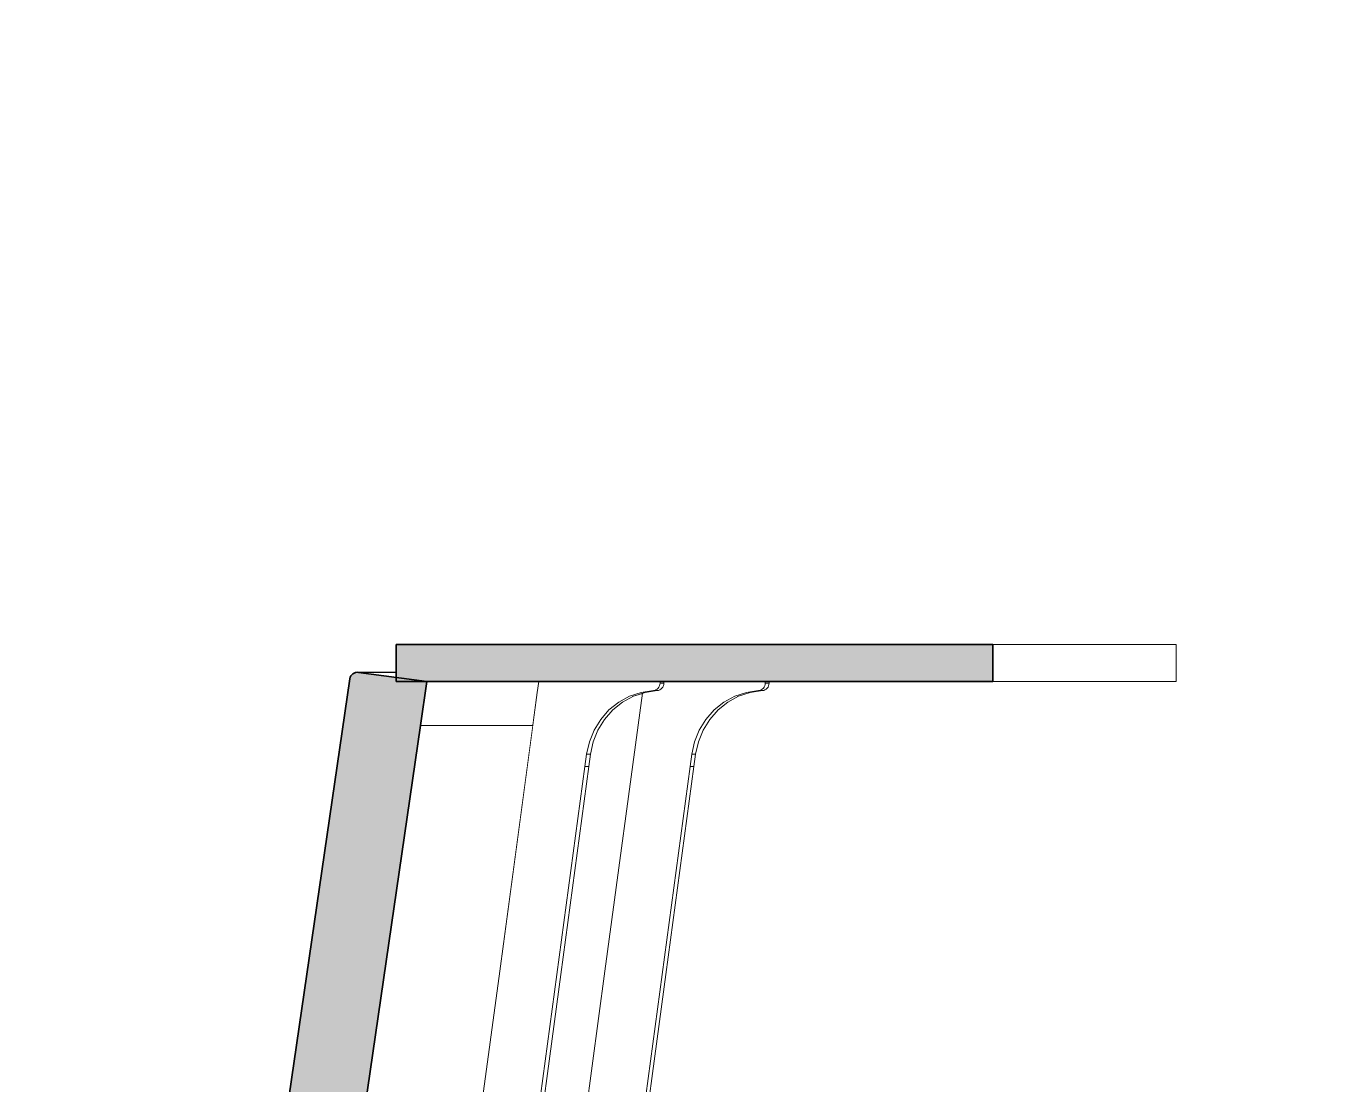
# Model space of a CAD drawing. Header units: millimetres. Extents: x -46169 to 247764, y -86316 to 18123.
# Drawn here: x 233869 to 234752, y -80410 to -79694 of the extents above; entities that cross this region are included whole.
import ezdxf

# ---------------------------------------------------------------- set-up
doc = ezdxf.new("R2010")
doc.units = ezdxf.units.MM
doc.header["$MEASUREMENT"] = 0
doc.linetypes.add('Wipeout_Contour', pattern=[1000, 0, -1000])
doc.layers.add('New_A-20-M_Roof', color=7, linetype='Continuous')
doc.layers.add('New_A-35-M_FFE_Fixed', color=7, linetype='Continuous')
doc.layers.add('New_A-35-M_FFE_Fixed_Pen_No__1', color=7, linetype='Continuous', lineweight=13)
doc.layers.add('New_A-35-M_FFE_Fixed_Pen_No__104', color=7, linetype='Continuous', lineweight=15, true_color=0xa6a6a6)
doc.layers.add('New_A-35-M_FFE_Fixed_Pen_No__44', color=7, linetype='Continuous', lineweight=35, true_color=0x444444)

# ---------------------------------------------------------------- blocks, each defined once
blk = doc.blocks.new('Section Elem_81_5', base_point=(221877.12, -83027.49))
at = {"color": 254, "linetype": 'Wipeout_Contour', "lineweight": 0, "ltscale": 997328.976935}
blk.add_wipeout([(240783.96, -79427.49), (230618.33, -82957.6), (230624.49, -82975.35), (240841.25, -79427.49)], dxfattribs=at).dxf.layer = 'New_A-20-M_Roof'
blk = doc.blocks.new('Section Elem_87_5', base_point=(221877.12, -83027.49))
at = {"color": 254, "linetype": 'Wipeout_Contour', "lineweight": 0, "ltscale": 991566.194192}
blk.add_wipeout([(234523.47, -80111.81), (234523.47, -80136.81), (234647.35, -80136.81), (234647.35, -80111.81)], dxfattribs=at).dxf.layer = 'New_A-35-M_FFE_Fixed'
at = {"color": 254, "linetype": 'Wipeout_Contour', "lineweight": 0, "ltscale": 989762.558619}
blk.add_wipeout([(234093.26, -80130.55), (234094.28, -80130.59), (234119.71, -80130.59), (234119.71, -80130.55)], dxfattribs=at).dxf.layer = 'New_A-35-M_FFE_Fixed'
at = {"color": 254, "linetype": 'Wipeout_Contour', "lineweight": 0, "ltscale": 990502.92854}
blk.add_wipeout([(234298.21, -80138.84), (234297.95, -80139.75), (234300.54, -80139.75), (234300.8, -80138.84)], dxfattribs=at).dxf.layer = 'New_A-35-M_FFE_Fixed'
at = {"color": 254, "linetype": 'Wipeout_Contour', "lineweight": 0, "ltscale": 990745.750332}
blk.add_wipeout([(234364.91, -80142.89), (234356.69, -80144.1), (234359.28, -80144.1), (234367.5, -80142.89)], dxfattribs=at).dxf.layer = 'New_A-35-M_FFE_Fixed'
at = {"color": 254, "linetype": 'Wipeout_Contour', "lineweight": 0, "ltscale": 990770.615944}
blk.add_wipeout([(234372.06, -80137.9), (234372.06, -80136.81), (234369.47, -80136.81), (234369.47, -80137.9)], dxfattribs=at).dxf.layer = 'New_A-35-M_FFE_Fixed'
at = {"color": 254, "linetype": 'Wipeout_Contour', "lineweight": 0, "ltscale": 990672.921619}
blk.add_wipeout([(234341.46, -80150.77), (234334.89, -80156.02), (234337.48, -80156.02), (234344.05, -80150.77)], dxfattribs=at).dxf.layer = 'New_A-35-M_FFE_Fixed'
at = {"color": 254, "linetype": 'Wipeout_Contour', "lineweight": 0, "ltscale": 990377.755618}
blk.add_wipeout([(234258.11, -80162.36), (234253.64, -80169.6), (234256.23, -80169.6), (234260.7, -80162.36)], dxfattribs=at).dxf.layer = 'New_A-35-M_FFE_Fixed'
at = {"color": 254, "linetype": 'Wipeout_Contour', "lineweight": 0, "ltscale": 990642.412303}
blk.add_wipeout([(234324.82, -80169.6), (234321.61, -80177.52), (234324.2, -80177.52), (234327.4, -80169.6)], dxfattribs=at).dxf.layer = 'New_A-35-M_FFE_Fixed'
at = {"color": 254, "linetype": 'Wipeout_Contour', "lineweight": 0, "ltscale": 990379.273392}
blk.add_wipeout([(234251.17, -80185.9), (234248.58, -80185.9), (234247.45, -80194.34), (234250.03, -80194.34)], dxfattribs=at).dxf.layer = 'New_A-35-M_FFE_Fixed'
at = {"color": 254, "linetype": 'Wipeout_Contour', "lineweight": 0, "ltscale": 990648.633125}
blk.add_wipeout([(234321.21, -80194.34), (234322.35, -80185.9), (234319.76, -80185.9), (234318.62, -80194.34)], dxfattribs=at).dxf.layer = 'New_A-35-M_FFE_Fixed'
at = {"layer": 'New_A-35-M_FFE_Fixed_Pen_No__1', "linetype": 'Continuous'}
for p, q in [((234647.35, -80111.81), (234523.47, -80111.81)), ((234647.35, -80111.81), (234647.35, -80136.81)), ((234647.35, -80136.81), (234523.47, -80136.81))]:
    blk.add_line(p, q, dxfattribs=at)
at = {"layer": 'New_A-35-M_FFE_Fixed_Pen_No__44', "linetype": 'Continuous'}
for q in [(234119.71, -80111.81), (234523.47, -80136.81)]:
    blk.add_line((234523.47, -80111.81), q, dxfattribs=at)
at = {"color": 254, "linetype": 'Wipeout_Contour', "lineweight": 0, "ltscale": 990501.963365}
blk.add_wipeout([(234296.97, -80141.33), (234299.56, -80141.33), (234300.12, -80140.59), (234297.54, -80140.59)], dxfattribs=at).dxf.layer = 'New_A-35-M_FFE_Fixed'
at = {"color": 254, "linetype": 'Wipeout_Contour', "lineweight": 0, "ltscale": 990762.132372}
blk.add_wipeout([(234367.5, -80142.89), (234368.4, -80142.75), (234365.81, -80142.75), (234364.91, -80142.89)], dxfattribs=at).dxf.layer = 'New_A-35-M_FFE_Fixed'
at = {"color": 254, "linetype": 'Wipeout_Contour', "lineweight": 0, "ltscale": 990693.243637}
blk.add_wipeout([(234348.8, -80146.76), (234341.46, -80150.77), (234344.05, -80150.77), (234351.39, -80146.76)], dxfattribs=at).dxf.layer = 'New_A-35-M_FFE_Fixed'
at = {"color": 254, "linetype": 'Wipeout_Contour', "lineweight": 0, "ltscale": 990388.023566}
blk.add_wipeout([(234263.71, -80156.02), (234258.11, -80162.36), (234260.7, -80162.36), (234266.3, -80156.02)], dxfattribs=at).dxf.layer = 'New_A-35-M_FFE_Fixed'
at = {"color": 254, "linetype": 'Wipeout_Contour', "lineweight": 0, "ltscale": 990657.395747}
blk.add_wipeout([(234334.89, -80156.02), (234329.29, -80162.36), (234331.88, -80162.36), (234337.48, -80156.02)], dxfattribs=at).dxf.layer = 'New_A-35-M_FFE_Fixed'
at = {"color": 254, "linetype": 'Wipeout_Contour', "lineweight": 0, "ltscale": 990373.046252}
blk.add_wipeout([(234253.64, -80169.6), (234250.43, -80177.52), (234253.02, -80177.52), (234256.23, -80169.6)], dxfattribs=at).dxf.layer = 'New_A-35-M_FFE_Fixed'
at = {"color": 254, "linetype": 'Wipeout_Contour', "lineweight": 0, "ltscale": 990643.397521}
blk.add_wipeout([(234324.2, -80177.52), (234321.61, -80177.52), (234319.76, -80185.9), (234322.35, -80185.9)], dxfattribs=at).dxf.layer = 'New_A-35-M_FFE_Fixed'
at = {"color": 254, "linetype": 'Wipeout_Contour', "lineweight": 0, "ltscale": 990516.545955}
blk.add_wipeout([(234201.6, -80534.35), (234204.19, -80534.35), (234250.03, -80194.34), (234247.45, -80194.34)], dxfattribs=at).dxf.layer = 'New_A-35-M_FFE_Fixed'
at = {"color": 254, "linetype": 'Wipeout_Contour', "lineweight": 0, "ltscale": 990495.793468}
blk.add_wipeout([(234295.5, -80142.43), (234294.64, -80142.75), (234297.22, -80142.75), (234298.09, -80142.43)], dxfattribs=at).dxf.layer = 'New_A-35-M_FFE_Fixed'
at = {"color": 254, "linetype": 'Wipeout_Contour', "lineweight": 0, "ltscale": 990772.171419}
blk.add_wipeout([(234371.3, -80140.59), (234371.72, -80139.75), (234369.13, -80139.75), (234368.71, -80140.59)], dxfattribs=at).dxf.layer = 'New_A-35-M_FFE_Fixed'
at = {"color": 254, "linetype": 'Wipeout_Contour', "lineweight": 0, "ltscale": 990403.546664}
blk.add_wipeout([(234272.87, -80150.77), (234270.28, -80150.77), (234263.71, -80156.02), (234266.3, -80156.02)], dxfattribs=at).dxf.layer = 'New_A-35-M_FFE_Fixed'
at = {"color": 254, "linetype": 'Wipeout_Contour', "lineweight": 0, "ltscale": 990717.761335}
blk.add_wipeout([(234356.69, -80144.1), (234348.8, -80146.76), (234351.39, -80146.76), (234359.28, -80144.1)], dxfattribs=at).dxf.layer = 'New_A-35-M_FFE_Fixed'
at = {"color": 254, "linetype": 'Wipeout_Contour', "lineweight": 0, "ltscale": 990647.124802}
blk.add_wipeout([(234329.29, -80162.36), (234324.82, -80169.6), (234327.4, -80169.6), (234331.88, -80162.36)], dxfattribs=at).dxf.layer = 'New_A-35-M_FFE_Fixed'
at = {"color": 254, "linetype": 'Wipeout_Contour', "lineweight": 0, "ltscale": 990374.034646}
blk.add_wipeout([(234248.58, -80185.9), (234251.17, -80185.9), (234253.02, -80177.52), (234250.43, -80177.52)], dxfattribs=at).dxf.layer = 'New_A-35-M_FFE_Fixed'
at = {"color": 254, "linetype": 'Wipeout_Contour', "lineweight": 0, "ltscale": 990498.402368}
blk.add_wipeout([(234296.29, -80141.96), (234295.5, -80142.43), (234298.09, -80142.43), (234298.87, -80141.96)], dxfattribs=at).dxf.layer = 'New_A-35-M_FFE_Fixed'
at = {"color": 254, "linetype": 'Wipeout_Contour', "lineweight": 0, "ltscale": 990771.34634}
blk.add_wipeout([(234370.74, -80141.33), (234371.3, -80140.59), (234368.71, -80140.59), (234368.15, -80141.33)], dxfattribs=at).dxf.layer = 'New_A-35-M_FFE_Fixed'
at = {"color": 254, "linetype": 'Wipeout_Contour', "lineweight": 0, "ltscale": 990492.750421}
blk.add_wipeout([(234297.22, -80142.75), (234294.64, -80142.75), (234293.73, -80142.89), (234296.32, -80142.89)], dxfattribs=at).dxf.layer = 'New_A-35-M_FFE_Fixed'
at = {"color": 254, "linetype": 'Wipeout_Contour', "lineweight": 0, "ltscale": 990767.784745}
blk.add_wipeout([(234369.26, -80142.43), (234370.05, -80141.96), (234367.46, -80141.96), (234366.67, -80142.43)], dxfattribs=at).dxf.layer = 'New_A-35-M_FFE_Fixed'
at = {"color": 254, "linetype": 'Wipeout_Contour', "lineweight": 0, "ltscale": 990476.369168}
blk.add_wipeout([(234285.52, -80144.1), (234288.1, -80144.1), (234296.32, -80142.89), (234293.73, -80142.89)], dxfattribs=at).dxf.layer = 'New_A-35-M_FFE_Fixed'
at = {"color": 254, "linetype": 'Wipeout_Contour', "lineweight": 0, "ltscale": 990765.175606}
blk.add_wipeout([(234368.4, -80142.75), (234369.26, -80142.43), (234366.67, -80142.43), (234365.81, -80142.75)], dxfattribs=at).dxf.layer = 'New_A-35-M_FFE_Fixed'
at = {"color": 254, "linetype": 'Wipeout_Contour', "lineweight": 0, "ltscale": 990502.788105}
blk.add_wipeout([(234297.95, -80139.75), (234297.54, -80140.59), (234300.12, -80140.59), (234300.54, -80139.75)], dxfattribs=at).dxf.layer = 'New_A-35-M_FFE_Fixed'
at = {"color": 254, "linetype": 'Wipeout_Contour', "lineweight": 0, "ltscale": 990769.866473}
blk.add_wipeout([(234370.05, -80141.96), (234370.74, -80141.33), (234368.15, -80141.33), (234367.46, -80141.96)], dxfattribs=at).dxf.layer = 'New_A-35-M_FFE_Fixed'
at = {"color": 254, "linetype": 'Wipeout_Contour', "lineweight": 0, "ltscale": 990448.381821}
blk.add_wipeout([(234288.1, -80144.1), (234285.52, -80144.1), (234277.62, -80146.76), (234280.21, -80146.76)], dxfattribs=at).dxf.layer = 'New_A-35-M_FFE_Fixed'
at = {"color": 254, "linetype": 'Wipeout_Contour', "lineweight": 0, "ltscale": 990500.483814}
blk.add_wipeout([(234296.97, -80141.33), (234296.29, -80141.96), (234298.87, -80141.96), (234299.56, -80141.33)], dxfattribs=at).dxf.layer = 'New_A-35-M_FFE_Fixed'
at = {"color": 254, "linetype": 'Wipeout_Contour', "lineweight": 0, "ltscale": 990771.763654}
blk.add_wipeout([(234371.97, -80138.84), (234372.06, -80137.9), (234369.47, -80137.9), (234369.38, -80138.84)], dxfattribs=at).dxf.layer = 'New_A-35-M_FFE_Fixed'
at = {"color": 254, "linetype": 'Wipeout_Contour', "lineweight": 0, "ltscale": 990423.866213}
blk.add_wipeout([(234277.62, -80146.76), (234270.28, -80150.77), (234272.87, -80150.77), (234280.21, -80146.76)], dxfattribs=at).dxf.layer = 'New_A-35-M_FFE_Fixed'
at = {"color": 254, "linetype": 'Wipeout_Contour', "lineweight": 0, "ltscale": 990502.379646}
blk.add_wipeout([(234298.29, -80137.9), (234298.21, -80138.84), (234300.8, -80138.84), (234300.88, -80137.9)], dxfattribs=at).dxf.layer = 'New_A-35-M_FFE_Fixed'
at = {"color": 254, "linetype": 'Wipeout_Contour', "lineweight": 0, "ltscale": 990772.312201}
blk.add_wipeout([(234371.72, -80139.75), (234371.97, -80138.84), (234369.38, -80138.84), (234369.13, -80139.75)], dxfattribs=at).dxf.layer = 'New_A-35-M_FFE_Fixed'
at = {"color": 254, "linetype": 'Wipeout_Contour', "lineweight": 0, "ltscale": 990501.231575}
blk.add_wipeout([(234298.29, -80136.81), (234298.29, -80137.9), (234300.88, -80137.9), (234300.88, -80136.81)], dxfattribs=at).dxf.layer = 'New_A-35-M_FFE_Fixed'
at = {"color": 254, "linetype": 'Wipeout_Contour', "lineweight": 0, "ltscale": 21301656.98459961}
blk.add_wipeout([(233997.87, -81327.74), (234145.12, -81327.74), (234145.12, -81321.1), (234140.69, -81320.6), (234130.91, -81317.24), (234122.05, -81311.81), (234114.5, -81304.56), (234108.6, -81295.82), (234104.63, -81285.97), (234102.77, -81275.49), (234103.1, -81264.83), (234248.58, -80185.9), (234250.43, -80177.52), (234253.64, -80169.6), (234258.11, -80162.36), (234263.71, -80156.02), (234270.28, -80150.77), (234277.62, -80146.76), (234285.52, -80144.1), (234293.73, -80142.89), (234294.64, -80142.75), (234295.5, -80142.43), (234296.29, -80141.96), (234296.97, -80141.33), (234297.54, -80140.59), (234297.95, -80139.75), (234298.21, -80138.84), (234298.29, -80137.9), (234298.29, -80136.81), (234216.19, -80136.81), (234112.49, -80905.86), (234111.32, -80911.09), (234109.27, -80916.01), (234106.4, -80920.48), (234102.81, -80924.35), (234098.62, -80927.49), (234093.95, -80929.81), (234088.95, -80931.24), (234083.79, -80931.72), (234034.35, -80931.72), (234034.34, -80935.34), (234034.34, -80938.97), (234034.34, -80942.59), (234034.36, -80946.22), (234034.38, -80949.84), (234034.42, -80953.47), (234034.46, -80957.09), (234034.51, -80960.72), (234034.59, -80965.39), (234034.69, -80970.07), (234034.8, -80974.75), (234034.92, -80979.43), (234035.06, -80984.1), (234035.22, -80988.78), (234035.39, -80993.46), (234035.55, -80997.48), (234042.02, -80998.64), (234051.7, -81000.35), (234061.38, -81002.02), (234071.07, -81003.66), (234076.42, -81005.19), (234081.39, -81007.75), (234085.8, -81011.25), (234089.49, -81015.55), (234092.31, -81020.5), (234094.17, -81025.92), (234095, -81031.61), (234094.76, -81037.36), (234063.39, -81270.04), (234061.04, -81280.48), (234056.94, -81290.33), (234051.21, -81299.27), (234044.03, -81307.01), (234035.64, -81313.29), (234026.3, -81317.94), (234016.31, -81320.78), (234005.99, -81321.74), (234002.7, -81321.74), (234001.75, -81321.84), (234000.85, -81322.12), (234000.01, -81322.58), (233999.28, -81323.21), (233998.68, -81323.96), (233998.23, -81324.83), (233997.96, -81325.77), (233997.87, -81326.74)], dxfattribs=at).dxf.layer = 'New_A-35-M_FFE_Fixed'
at = {"color": 254, "linetype": 'Wipeout_Contour', "lineweight": 0, "ltscale": 742335.192486}
blk.add_wipeout([(234119.71, -80130.59), (234094.28, -80130.59), (234119.71, -80134.02)], dxfattribs=at).dxf.layer = 'New_A-35-M_FFE_Fixed'
at = {"color": 254, "linetype": 'Wipeout_Contour', "lineweight": 0, "ltscale": 990052.897477}
blk.add_wipeout([(234136.12, -80166.53), (234212.18, -80166.53), (234216.19, -80136.81), (234140.42, -80136.81)], dxfattribs=at).dxf.layer = 'New_A-35-M_FFE_Fixed'
at = {"color": 254, "linetype": 'Wipeout_Contour', "lineweight": 0, "ltscale": 990785.841374}
blk.add_wipeout([(234321.21, -80194.34), (234318.62, -80194.34), (234272.77, -80534.35), (234275.36, -80534.35)], dxfattribs=at).dxf.layer = 'New_A-35-M_FFE_Fixed'
at = {"layer": 'New_A-35-M_FFE_Fixed_Pen_No__1', "linetype": 'Continuous'}
for p, q in [((234093.26, -80130.55), (234119.71, -80130.55)), ((234094.28, -80130.59), (234119.71, -80130.59))]:
    blk.add_line(p, q, dxfattribs=at)
at = {"layer": 'New_A-35-M_FFE_Fixed_Pen_No__44', "linetype": 'Continuous'}
blk.add_line((234119.71, -80111.81), (234119.71, -80136.81), dxfattribs=at)
at = {"color": 254, "linetype": 'Wipeout_Contour', "lineweight": 0, "ltscale": 990349.342342}
blk.add_wipeout([(234028.69, -80905.79), (234112.5, -80905.79), (234212.18, -80166.53), (234136.12, -80166.53)], dxfattribs=at).dxf.layer = 'New_A-35-M_FFE_Fixed'
at = {"layer": 'New_A-35-M_FFE_Fixed_Pen_No__104', "linetype": 'Continuous'}
blk.add_hatch(color=256, dxfattribs=at).paths.add_polyline_path([(234088.67, -80133.9), (234088.43, -80134.85), (234026.51, -80559.26), (234023.92, -80574.65), (234020.65, -80589.92), (234016.71, -80605.05), (234012.12, -80619.99), (234006.86, -80634.74), (234000.97, -80649.25), (233994.44, -80663.52), (233987.29, -80677.5), (233979.73, -80696.67), (233973.81, -80716.37), (233969.59, -80736.48), (233967.09, -80756.85), (233966.32, -80777.35), (233967.3, -80797.85), (233970.01, -80818.19), (233974.43, -80838.26), (233976.07, -80845.1), (233977.38, -80852.01), (233978.35, -80858.97), (233978.98, -80865.96), (233979.28, -80872.98), (233979.23, -80880), (233978.85, -80887.01), (233978.13, -80894), (233978.1, -80894.97), (233978.27, -80895.93), (233978.63, -80896.83), (233979.16, -80897.66), (233979.84, -80898.36), (233980.66, -80898.93), (233981.57, -80899.34), (233982.55, -80899.56), (234028.69, -80905.79), (234136.12, -80166.53), (234140.42, -80136.81), (234094.28, -80130.59), (234093.26, -80130.55), (234092.26, -80130.7), (234091.31, -80131.04), (234090.44, -80131.55), (234089.7, -80132.22), (234089.1, -80133.01)])
at = {"layer": 'New_A-35-M_FFE_Fixed_Pen_No__44', "linetype": 'Continuous', "flags": 128}
for points in [[(234140.42, -80136.81), (234094.28, -80130.59), (234093.26, -80130.55), (234092.26, -80130.7), (234091.31, -80131.04), (234090.44, -80131.55), (234089.7, -80132.22), (234089.1, -80133.01), (234088.67, -80133.9), (234088.43, -80134.85), (234026.51, -80559.26)], [(234140.42, -80136.81), (234136.12, -80166.53), (234028.69, -80905.79)]]:
    blk.add_lwpolyline(points, dxfattribs=at)
at = {"color": 254, "linetype": 'Wipeout_Contour', "lineweight": 0, "ltscale": 8172943.026849362}
blk.add_wipeout([(234285.08, -80153.76), (234170.97, -80999.99), (234209.99, -80999.99), (234319.76, -80185.9), (234321.61, -80177.52), (234324.82, -80169.6), (234329.29, -80162.36), (234334.89, -80156.02), (234341.46, -80150.77), (234348.8, -80146.76), (234356.69, -80144.1), (234364.91, -80142.89), (234365.81, -80142.75), (234366.67, -80142.43), (234367.46, -80141.96), (234368.15, -80141.33), (234368.71, -80140.59), (234369.13, -80139.75), (234369.38, -80138.84), (234369.47, -80137.9), (234369.47, -80136.81), (234300.88, -80136.81), (234300.88, -80137.9), (234300.8, -80138.84), (234300.54, -80139.75), (234300.12, -80140.59), (234299.56, -80141.33), (234298.87, -80141.96), (234298.09, -80142.43), (234297.22, -80142.75), (234296.32, -80142.89), (234288.1, -80144.1), (234286.3, -80144.71)], dxfattribs=at).dxf.layer = 'New_A-35-M_FFE_Fixed'
at = {"layer": 'New_A-35-M_FFE_Fixed_Pen_No__104', "linetype": 'Continuous'}
blk.add_hatch(color=256, dxfattribs=at).paths.add_polyline_path([(234523.47, -80136.81), (234523.47, -80111.81), (234119.71, -80111.81), (234119.71, -80136.81)])
at = {"layer": 'New_A-35-M_FFE_Fixed_Pen_No__1', "linetype": 'Continuous'}
for p, q in [((234294.64, -80142.75), (234293.73, -80142.89)), ((234293.73, -80142.89), (234296.32, -80142.89)), ((234295.5, -80142.43), (234294.64, -80142.75)), ((234296.29, -80141.96), (234295.5, -80142.43)), ((234296.97, -80141.33), (234296.29, -80141.96)), ((234297.22, -80142.75), (234296.32, -80142.89)), ((234297.54, -80140.59), (234296.97, -80141.33)), ((234298.09, -80142.43), (234297.22, -80142.75)), ((234297.95, -80139.75), (234297.54, -80140.59)), ((234298.21, -80138.84), (234297.95, -80139.75)), ((234298.87, -80141.96), (234298.09, -80142.43)), ((234298.29, -80137.9), (234298.21, -80138.84)), ((234298.29, -80136.81), (234298.29, -80137.9)), ((234298.29, -80137.9), (234300.88, -80137.9)), ((234299.56, -80141.33), (234298.87, -80141.96)), ((234300.12, -80140.59), (234299.56, -80141.33)), ((234300.54, -80139.75), (234300.12, -80140.59)), ((234300.8, -80138.84), (234300.54, -80139.75)), ((234300.88, -80137.9), (234300.8, -80138.84)), ((234300.88, -80136.81), (234300.88, -80137.9)), ((234356.69, -80144.1), (234364.91, -80142.89)), ((234359.28, -80144.1), (234367.5, -80142.89)), ((234364.91, -80142.89), (234365.81, -80142.75)), ((234367.5, -80142.89), (234364.91, -80142.89)), ((234365.81, -80142.75), (234366.67, -80142.43)), ((234366.67, -80142.43), (234367.46, -80141.96)), ((234367.46, -80141.96), (234368.15, -80141.33)), ((234367.5, -80142.89), (234368.4, -80142.75)), ((234368.15, -80141.33), (234368.71, -80140.59)), ((234368.4, -80142.75), (234369.26, -80142.43)), ((234368.71, -80140.59), (234369.13, -80139.75)), ((234369.13, -80139.75), (234369.38, -80138.84)), ((234369.26, -80142.43), (234370.05, -80141.96)), ((234369.38, -80138.84), (234369.47, -80137.9)), ((234369.47, -80137.9), (234369.47, -80136.81)), ((234372.06, -80137.9), (234369.47, -80137.9)), ((234370.05, -80141.96), (234370.74, -80141.33)), ((234370.74, -80141.33), (234371.3, -80140.59)), ((234371.3, -80140.59), (234371.72, -80139.75)), ((234371.72, -80139.75), (234371.97, -80138.84)), ((234371.97, -80138.84), (234372.06, -80137.9)), ((234372.06, -80137.9), (234372.06, -80136.81)), ((234334.89, -80156.02), (234341.46, -80150.77)), ((234337.48, -80156.02), (234344.05, -80150.77)), ((234341.46, -80150.77), (234348.8, -80146.76)), ((234344.05, -80150.77), (234351.39, -80146.76)), ((234348.8, -80146.76), (234356.69, -80144.1)), ((234351.39, -80146.76), (234359.28, -80144.1)), ((234329.29, -80162.36), (234334.89, -80156.02)), ((234331.88, -80162.36), (234337.48, -80156.02)), ((234321.61, -80177.52), (234324.82, -80169.6)), ((234324.2, -80177.52), (234327.4, -80169.6)), ((234324.82, -80169.6), (234329.29, -80162.36)), ((234327.4, -80169.6), (234331.88, -80162.36)), ((234319.76, -80185.9), (234321.61, -80177.52)), ((234322.35, -80185.9), (234324.2, -80177.52)), ((234318.62, -80194.34), (234319.76, -80185.9)), ((234322.35, -80185.9), (234319.76, -80185.9)), ((234321.21, -80194.34), (234322.35, -80185.9)), ((234321.21, -80194.34), (234318.62, -80194.34))]:
    blk.add_line(p, q, dxfattribs=at)
at = {"layer": 'New_A-35-M_FFE_Fixed_Pen_No__44', "linetype": 'Continuous'}
blk.add_line((234523.47, -80136.81), (234119.71, -80136.81), dxfattribs=at)
at = {"color": 254, "linetype": 'Wipeout_Contour', "lineweight": 0, "ltscale": 2723926.689207957}
blk.add_wipeout([(234251.17, -80185.9), (234154.09, -80905.86), (234183.67, -80905.86), (234285.08, -80153.76), (234286.3, -80144.71), (234280.21, -80146.76), (234272.87, -80150.77), (234266.3, -80156.02), (234260.7, -80162.36), (234256.23, -80169.6), (234253.02, -80177.52)], dxfattribs=at).dxf.layer = 'New_A-35-M_FFE_Fixed'
at = {"layer": 'New_A-35-M_FFE_Fixed_Pen_No__1', "linetype": 'Continuous'}
for p, q in [((234215.19, -80144.24), (234216.19, -80136.81)), ((234293.73, -80142.89), (234285.52, -80144.1)), ((234296.32, -80142.89), (234288.1, -80144.1)), ((234189.78, -80332.66), (234215.19, -80144.24)), ((234286.3, -80144.71), (234260.96, -80332.66)), ((234270.28, -80150.77), (234263.71, -80156.02)), ((234272.87, -80150.77), (234266.3, -80156.02)), ((234277.62, -80146.76), (234270.28, -80150.77)), ((234280.21, -80146.76), (234272.87, -80150.77)), ((234285.52, -80144.1), (234277.62, -80146.76)), ((234288.1, -80144.1), (234280.21, -80146.76)), ((234263.71, -80156.02), (234258.11, -80162.36)), ((234266.3, -80156.02), (234260.7, -80162.36)), ((234136.12, -80166.53), (234212.22, -80166.53)), ((234253.64, -80169.6), (234250.43, -80177.52)), ((234256.23, -80169.6), (234253.02, -80177.52)), ((234258.11, -80162.36), (234253.64, -80169.6)), ((234260.7, -80162.36), (234256.23, -80169.6)), ((234250.43, -80177.52), (234248.58, -80185.9)), ((234253.02, -80177.52), (234251.17, -80185.9)), ((234248.58, -80185.9), (234247.45, -80194.34)), ((234248.58, -80185.9), (234251.17, -80185.9)), ((234251.17, -80185.9), (234250.03, -80194.34)), ((234247.45, -80194.34), (234201.6, -80534.35)), ((234250.03, -80194.34), (234204.19, -80534.35)), ((234247.45, -80194.34), (234250.03, -80194.34)), ((234272.77, -80534.35), (234318.62, -80194.34)), ((234275.36, -80534.35), (234321.21, -80194.34)), ((234163.33, -80528.82), (234189.78, -80332.66)), ((234260.96, -80332.66), (234234.51, -80528.82))]:
    blk.add_line(p, q, dxfattribs=at)

msp = doc.modelspace()

# ---------------------------------------------------------------- block references
at = {"layer": 'New_A-20-M_Roof'}
msp.add_blockref('Section Elem_81_5', (221877.12, -83027.49), dxfattribs=at)

# ---------------------------------------------------------------- next in the draw order: block references
at = {"layer": 'New_A-35-M_FFE_Fixed'}
msp.add_blockref('Section Elem_87_5', (221877.12, -83027.49), dxfattribs=at)

doc.saveas('drawing.dxf')
